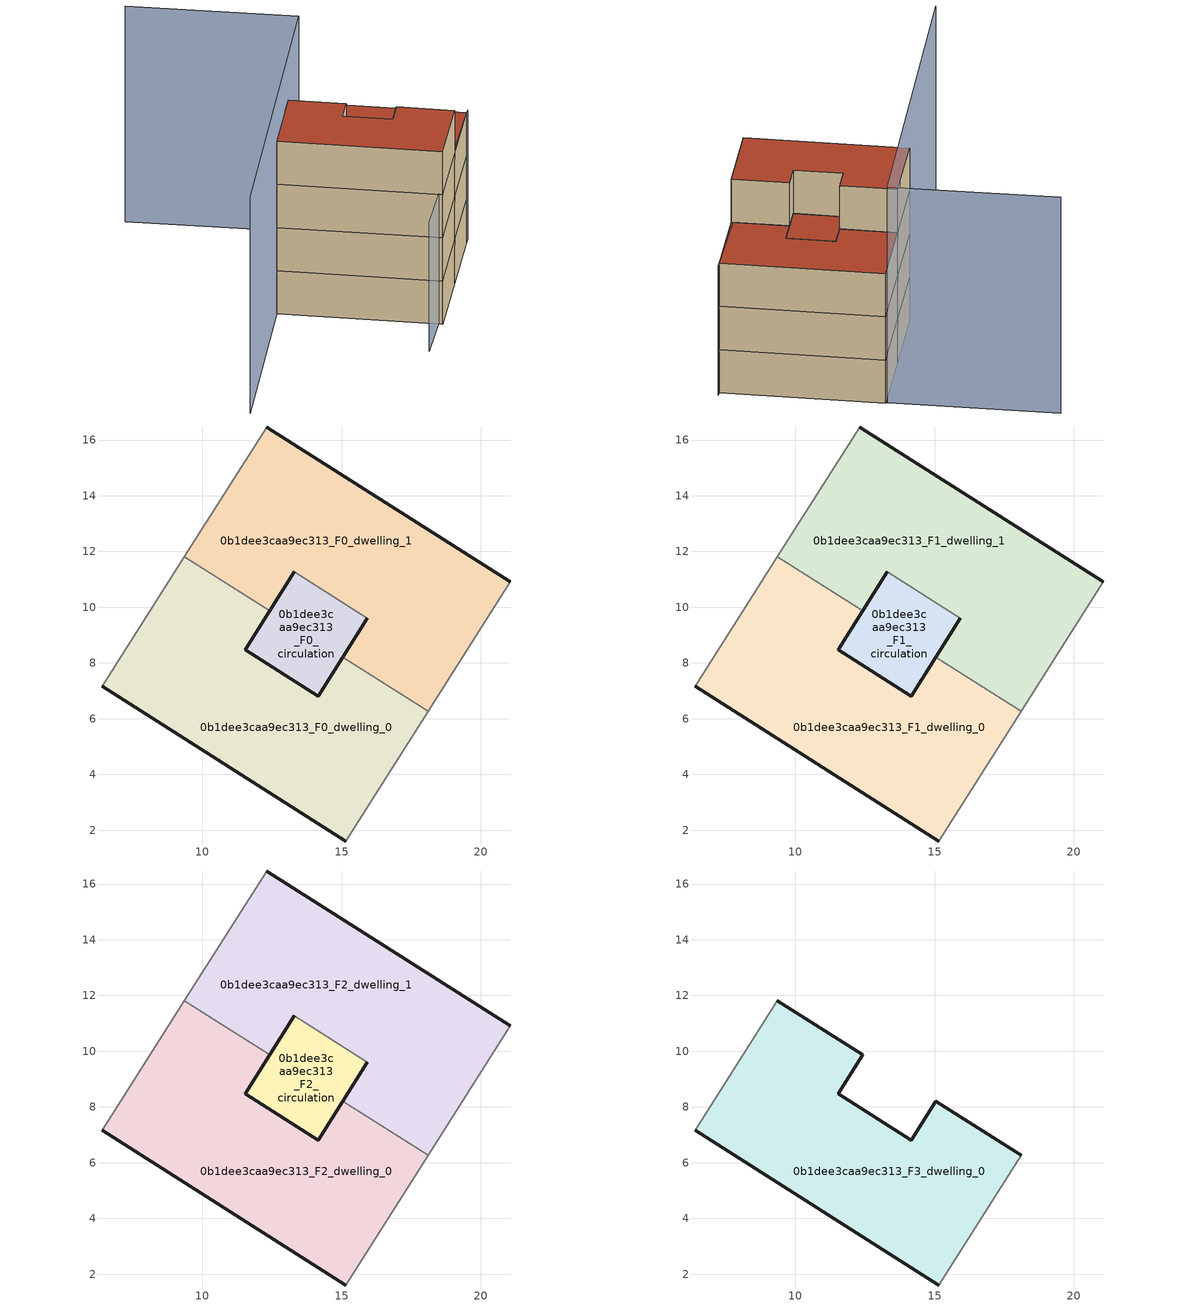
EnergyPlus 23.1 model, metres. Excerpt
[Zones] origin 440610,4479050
0b1dee3caa9ec313_F0_dwelling_0
 floor ground (EU_floor_Construction): 15.05,8.21 18.11,6.26 15.16,1.61 6.41,7.16 9.36,11.81 12.42,9.87 11.54,8.47 14.16,6.81 z0
 wall outside (EU_wall_Construction): 15.05,8.21 14.16,6.81 11.54,8.47 12.42,9.87 / 6.41,7.16 15.16,1.61 z0:3
 wall adiabatic (EU_wall_Construction): 15.16,1.61 18.11,6.26 / 9.36,11.81 6.41,7.16 z0:3
 wall to 0b1dee3caa9ec313_F0_dwelling_1 (EU_wall_Construction): 18.11,6.26 15.05,8.21 / 12.42,9.87 9.36,11.81 z0:3
0b1dee3caa9ec313_F0_dwelling_1
 floor ground (EU_floor_Construction): 21.06,10.92 18.11,6.26 15.05,8.21 15.93,9.6 13.31,11.27 12.42,9.87 9.36,11.81 12.31,16.47 z0
 wall outside (EU_wall_Construction): 21.06,10.92 12.31,16.47 / 12.42,9.87 13.31,11.27 / 15.93,9.6 15.05,8.21 z0:3
 wall adiabatic (EU_wall_Construction): 12.31,16.47 9.36,11.81 / 18.11,6.26 21.06,10.92 z0:3
 wall to 0b1dee3caa9ec313_F0_circulation (EU_wall_Construction): 13.31,11.27 15.93,9.6 z0:3
0b1dee3caa9ec313_F0_circulation
 floor ground (EU_floor_Construction): 15.93,9.6 14.16,6.81 11.54,8.47 13.31,11.27 z0
 wall outside (EU_wall_Construction): 13.31,11.27 11.54,8.47 14.16,6.81 15.93,9.6 z0:3
0b1dee3caa9ec313_F1_dwelling_0
 floor to 0b1dee3caa9ec313_F0_dwelling_0 (EU_floor_Construction): 15.05,8.21 18.11,6.26 15.16,1.61 6.41,7.16 9.36,11.81 12.42,9.87 11.54,8.47 14.16,6.81 z3
 wall outside (EU_wall_Construction): 15.05,8.21 14.16,6.81 11.54,8.47 12.42,9.87 / 6.41,7.16 15.16,1.61 z3:6
 wall adiabatic (EU_wall_Construction): 15.16,1.61 18.11,6.26 / 9.36,11.81 6.41,7.16 z3:6
 wall to 0b1dee3caa9ec313_F1_dwelling_1 (EU_wall_Construction): 18.11,6.26 15.05,8.21 / 12.42,9.87 9.36,11.81 z3:6
0b1dee3caa9ec313_F1_dwelling_1
 floor to 0b1dee3caa9ec313_F0_dwelling_1 (EU_floor_Construction): 21.06,10.92 18.11,6.26 15.05,8.21 15.93,9.6 13.31,11.27 12.42,9.87 9.36,11.81 12.31,16.47 z3
 wall outside (EU_wall_Construction): 21.06,10.92 12.31,16.47 / 12.42,9.87 13.31,11.27 / 15.93,9.6 15.05,8.21 z3:6
 wall adiabatic (EU_wall_Construction): 12.31,16.47 9.36,11.81 / 18.11,6.26 21.06,10.92 z3:6
 wall to 0b1dee3caa9ec313_F1_circulation (EU_wall_Construction): 13.31,11.27 15.93,9.6 z3:6
0b1dee3caa9ec313_F1_circulation
 floor to 0b1dee3caa9ec313_F0_circulation (EU_floor_Construction): 15.93,9.6 14.16,6.81 11.54,8.47 13.31,11.27 z3
 wall outside (EU_wall_Construction): 13.31,11.27 11.54,8.47 14.16,6.81 15.93,9.6 z3:6
0b1dee3caa9ec313_F2_dwelling_0
 floor to 0b1dee3caa9ec313_F1_dwelling_0 (EU_floor_Construction): 15.05,8.21 18.11,6.26 15.16,1.61 6.41,7.16 9.36,11.81 12.42,9.87 11.54,8.47 14.16,6.81 z6
 wall outside (EU_wall_Construction): 15.05,8.21 14.16,6.81 11.54,8.47 12.42,9.87 / 6.41,7.16 15.16,1.61 z6:9
 wall adiabatic (EU_wall_Construction): 15.16,1.61 18.11,6.26 / 9.36,11.81 6.41,7.16 z6:9
 wall to 0b1dee3caa9ec313_F2_dwelling_1 (EU_wall_Construction): 18.11,6.26 15.05,8.21 / 12.42,9.87 9.36,11.81 z6:9
0b1dee3caa9ec313_F2_dwelling_1
 floor to 0b1dee3caa9ec313_F1_dwelling_1 (EU_floor_Construction): 21.06,10.92 18.11,6.26 15.05,8.21 15.93,9.6 13.31,11.27 12.42,9.87 9.36,11.81 12.31,16.47 z6
 wall outside (EU_wall_Construction): 21.06,10.92 12.31,16.47 / 12.42,9.87 13.31,11.27 / 15.93,9.6 15.05,8.21 z6:9
 wall adiabatic (EU_wall_Construction): 12.31,16.47 9.36,11.81 / 18.11,6.26 21.06,10.92 z6:9
 wall to 0b1dee3caa9ec313_F2_circulation (EU_wall_Construction): 13.31,11.27 15.93,9.6 z6:9
 roof outside (EU_roof_Construction): 18.11,6.26 21.06,10.92 12.31,16.47 9.36,11.81 12.42,9.87 13.31,11.27 15.93,9.6 15.05,8.21 z9
0b1dee3caa9ec313_F2_circulation
 floor to 0b1dee3caa9ec313_F1_circulation (EU_floor_Construction): 15.93,9.6 14.16,6.81 11.54,8.47 13.31,11.27 z6
 wall outside (EU_wall_Construction): 13.31,11.27 11.54,8.47 14.16,6.81 15.93,9.6 z6:9
 roof outside (EU_roof_Construction): 14.16,6.81 15.93,9.6 13.31,11.27 11.54,8.47 z9
0b1dee3caa9ec313_F3_dwelling_0
 floor to 0b1dee3caa9ec313_F2_dwelling_0 (EU_floor_Construction): 15.05,8.21 18.11,6.26 15.16,1.61 6.41,7.16 9.36,11.81 12.42,9.87 11.54,8.47 14.16,6.81 z9
 wall outside (EU_wall_Construction): 18.11,6.26 15.05,8.21 14.16,6.81 11.54,8.47 12.42,9.87 9.36,11.81 / 6.41,7.16 15.16,1.61 z9:12
 wall adiabatic (EU_wall_Construction): 15.16,1.61 18.11,6.26 / 9.36,11.81 6.41,7.16 z9:12
 roof outside (EU_roof_Construction): 15.16,1.61 18.11,6.26 15.05,8.21 14.16,6.81 11.54,8.47 12.42,9.87 9.36,11.81 6.41,7.16 z12
shading: 12.92,-1.29 21.26,11.2 z0:9; 3.06,22.16 12.23,16.47 / 12.23,16.47 -0.56,-4.14 z0:15
[Building]
EU S2 Campaign: North Axis=0; Terrain=City; Solar Distribution=FullExterior
[Site:Location]
Madrid: Latitude=40.5; Longitude=-3.5; Time Zone=1; Elevation=609
[SizingPeriod:WeatherFileDays]
AnnualSizingPeriod: Begin Month=1; Begin Day of Month=1; End Month=12; End Day of Month=31; Day of Week for Start Day=Monday; Use Weather File Daylight Saving Period=No; Use Weather File Rain and Snow Indicators=No
[MATERIAL]
EU_InternalMass_Material: Roughness=MediumRough; Thickness=0.1; Conductivity=1; Density=1800; Specific Heat=900; Thermal Absorptance=0.9; Solar Absorptance=0.7; Visible Absorptance=0.7
[MATERIAL:NOMASS] Roughness=MediumRough; Thermal Absorptance=0.9; Solar Absorptance=0.7; Visible Absorptance=0.7
Name | Thermal Resistance
EU_wall_NoMass | 1.60022
EU_roof_NoMass | 1.57597
EU_floor_NoMass | 0.470652
[CONSTRUCTION]
EU_wall_Construction: EU_wall_NoMass
EU_roof_Construction: EU_roof_NoMass
EU_floor_Construction: EU_floor_NoMass
EU_InternalMass_Construction: EU_InternalMass_Material
[ZONE] Type=1; Multiplier=1; Ceiling Height=autocalculate; Floor Area=autocalculate; Part of Total Floor Area=Yes
Name | Volume
0b1dee3caa9ec313_F0_dwelling_0; 0b1dee3caa9ec313_F1_dwelling_0; 0b1dee3caa9ec313_F2_dwelling_0; 0b1dee3caa9ec313_F3_dwelling_0 | 155.932
0b1dee3caa9ec313_F0_dwelling_1; 0b1dee3caa9ec313_F1_dwelling_1; 0b1dee3caa9ec313_F2_dwelling_1 | 155.931
0b1dee3caa9ec313_F0_circulation; 0b1dee3caa9ec313_F1_circulation; 0b1dee3caa9ec313_F2_circulation | 30.8434
[INTERNALMASS] Construction=EU_InternalMass_Construction
Name | Zone or ZoneList | Surface Area
0b1dee3caa9ec313_F0_dwelling_0_EU_InternalMass | 0b1dee3caa9ec313_F0_dwelling_0 | 51.977
0b1dee3caa9ec313_F0_dwelling_1_EU_InternalMass | 0b1dee3caa9ec313_F0_dwelling_1 | 51.977
0b1dee3caa9ec313_F1_dwelling_0_EU_InternalMass | 0b1dee3caa9ec313_F1_dwelling_0 | 51.977
0b1dee3caa9ec313_F1_dwelling_1_EU_InternalMass | 0b1dee3caa9ec313_F1_dwelling_1 | 51.977
0b1dee3caa9ec313_F2_dwelling_0_EU_InternalMass | 0b1dee3caa9ec313_F2_dwelling_0 | 51.977
0b1dee3caa9ec313_F2_dwelling_1_EU_InternalMass | 0b1dee3caa9ec313_F2_dwelling_1 | 51.977
0b1dee3caa9ec313_F3_dwelling_0_EU_InternalMass | 0b1dee3caa9ec313_F3_dwelling_0 | 114.25
[OTHEREQUIPMENT] Fuel Type=Electricity; Design Level Calculation Method=Watts/Area; Power per Zone Floor Area=1; Fraction Latent=0; Fraction Radiant=0; Fraction Lost=0; Carbon Dioxide Generation Rate=0; EndUse Subcategory=EU_Step8_InternalGains
Name | Zone or ZoneList or Space or SpaceList | Schedule
EU_Step8_InternalGain_0b1dee3caa9ec313_F0_dwelling_0_f000 | 0b1dee3caa9ec313_F0_dwelling_0 | EU_Step8_GainSchedule_0b1dee3caa9ec313_F0_dwelling_0_f000
EU_Step8_InternalGain_0b1dee3caa9ec313_F0_dwelling_1_f000 | 0b1dee3caa9ec313_F0_dwelling_1 | EU_Step8_GainSchedule_0b1dee3caa9ec313_F0_dwelling_1_f000
EU_Step8_InternalGain_0b1dee3caa9ec313_F1_dwelling_0_f000 | 0b1dee3caa9ec313_F1_dwelling_0 | EU_Step8_GainSchedule_0b1dee3caa9ec313_F1_dwelling_0_f000
EU_Step8_InternalGain_0b1dee3caa9ec313_F1_dwelling_1_f000 | 0b1dee3caa9ec313_F1_dwelling_1 | EU_Step8_GainSchedule_0b1dee3caa9ec313_F1_dwelling_1_f000
EU_Step8_InternalGain_0b1dee3caa9ec313_F2_dwelling_0_f000 | 0b1dee3caa9ec313_F2_dwelling_0 | EU_Step8_GainSchedule_0b1dee3caa9ec313_F2_dwelling_0_f000
EU_Step8_InternalGain_0b1dee3caa9ec313_F2_dwelling_1_f000 | 0b1dee3caa9ec313_F2_dwelling_1 | EU_Step8_GainSchedule_0b1dee3caa9ec313_F2_dwelling_1_f000
EU_Step8_InternalGain_0b1dee3caa9ec313_F3_dwelling_0_f000 | 0b1dee3caa9ec313_F3_dwelling_0 | EU_Step8_GainSchedule_0b1dee3caa9ec313_F3_dwelling_0_f000
[ZONEINFILTRATION:DESIGNFLOWRATE] Schedule=EU_AlwaysOn; Design Flow Rate Calculation Method=Flow/Area; Flow Rate per Floor Area=0.0005; Constant Term Coefficient=1; Temperature Term Coefficient=0; Velocity Term Coefficient=0; Velocity Squared Term Coefficient=0
Name | Zone or ZoneList or Space or SpaceList
EU_Circulation_Infiltration_0b1dee3caa9ec313_F0_circulation | 0b1dee3caa9ec313_F0_circulation
EU_Circulation_Infiltration_0b1dee3caa9ec313_F1_circulation | 0b1dee3caa9ec313_F1_circulation
EU_Circulation_Infiltration_0b1dee3caa9ec313_F2_circulation | 0b1dee3caa9ec313_F2_circulation
[ZONEVENTILATION:DESIGNFLOWRATE] Schedule=EU_AlwaysOn; Design Flow Rate Calculation Method=AirChanges/Hour; Air Changes per Hour=0.480704; Ventilation Type=Natural; Fan Pressure Rise=0; Fan Total Efficiency=1; Constant Term Coefficient=1; Temperature Term Coefficient=0; Velocity Term Coefficient=0; Velocity Squared Term Coefficient=0; Minimum Indoor Temperature=-100; Maximum Indoor Temperature=100; Delta Temperature=-100; Minimum Outdoor Temperature=-100; Maximum Outdoor Temperature=100; Maximum Wind Speed=40
Name | Zone or ZoneList or Space or SpaceList
EU_ConstantAir_0b1dee3caa9ec313_F0_dwelling_0 | 0b1dee3caa9ec313_F0_dwelling_0
EU_ConstantAir_0b1dee3caa9ec313_F0_dwelling_1 | 0b1dee3caa9ec313_F0_dwelling_1
EU_ConstantAir_0b1dee3caa9ec313_F1_dwelling_0 | 0b1dee3caa9ec313_F1_dwelling_0
EU_ConstantAir_0b1dee3caa9ec313_F1_dwelling_1 | 0b1dee3caa9ec313_F1_dwelling_1
EU_ConstantAir_0b1dee3caa9ec313_F2_dwelling_0 | 0b1dee3caa9ec313_F2_dwelling_0
EU_ConstantAir_0b1dee3caa9ec313_F2_dwelling_1 | 0b1dee3caa9ec313_F2_dwelling_1
EU_ConstantAir_0b1dee3caa9ec313_F3_dwelling_0 | 0b1dee3caa9ec313_F3_dwelling_0
[HVACTEMPLATE:THERMOSTAT] Constant Heating Setpoint=20; Constant Cooling Setpoint=50
EU_HeatOnly_0b1dee3caa9ec313_F0_dwelling_0; EU_HeatOnly_0b1dee3caa9ec313_F0_dwelling_1; EU_HeatOnly_0b1dee3caa9ec313_F1_dwelling_0; EU_HeatOnly_0b1dee3caa9ec313_F1_dwelling_1; EU_HeatOnly_0b1dee3caa9ec313_F2_dwelling_0; EU_HeatOnly_0b1dee3caa9ec313_F2_dwelling_1; EU_HeatOnly_0b1dee3caa9ec313_F3_dwelling_0
[HVACTEMPLATE:ZONE:IDEALLOADSAIRSYSTEM] System Availability Schedule=EU_AlwaysOn; Maximum Heating Supply Air Temperature=50; Minimum Cooling Supply Air Temperature=13; Maximum Heating Supply Air Humidity Ratio=0.0156; Minimum Cooling Supply Air Humidity Ratio=0.0077; Heating Limit=NoLimit; Cooling Limit=NoLimit; Heating Availability Schedule=EU_AlwaysOn; Cooling Availability Schedule=EU_CoolingOff; Dehumidification Control Type=ConstantSensibleHeatRatio; Cooling Sensible Heat Ratio=0.7; Dehumidification Setpoint=60; Humidification Control Type=None; Humidification Setpoint=30; Outdoor Air Method=None; Outdoor Air Flow Rate per Person=0.00944; Outdoor Air Flow Rate per Zone Floor Area=0; Outdoor Air Flow Rate per Zone=0; Demand Controlled Ventilation Type=None; Outdoor Air Economizer Type=NoEconomizer; Heat Recovery Type=None; Sensible Heat Recovery Effectiveness=0.7; Latent Heat Recovery Effectiveness=0.65
Name | Template Thermostat
0b1dee3caa9ec313_F0_dwelling_0 | EU_HeatOnly_0b1dee3caa9ec313_F0_dwelling_0
0b1dee3caa9ec313_F0_dwelling_1 | EU_HeatOnly_0b1dee3caa9ec313_F0_dwelling_1
0b1dee3caa9ec313_F1_dwelling_0 | EU_HeatOnly_0b1dee3caa9ec313_F1_dwelling_0
0b1dee3caa9ec313_F1_dwelling_1 | EU_HeatOnly_0b1dee3caa9ec313_F1_dwelling_1
0b1dee3caa9ec313_F2_dwelling_0 | EU_HeatOnly_0b1dee3caa9ec313_F2_dwelling_0
0b1dee3caa9ec313_F2_dwelling_1 | EU_HeatOnly_0b1dee3caa9ec313_F2_dwelling_1
0b1dee3caa9ec313_F3_dwelling_0 | EU_HeatOnly_0b1dee3caa9ec313_F3_dwelling_0
[SIZING:ZONE] Zone Cooling Design Supply Air Temperature Input Method=SupplyAirTemperature; Zone Cooling Design Supply Air Temperature=13; Zone Heating Design Supply Air Temperature Input Method=SupplyAirTemperature; Zone Heating Design Supply Air Temperature=50; Zone Cooling Design Supply Air Humidity Ratio=0.008; Zone Heating Design Supply Air Humidity Ratio=0.008; Cooling Design Air Flow Method=DesignDay; Cooling Design Air Flow Rate=0; Cooling Minimum Air Flow per Zone Floor Area=0.000762; Cooling Minimum Air Flow=0; Cooling Minimum Air Flow Fraction=0.2; Heating Design Air Flow Method=DesignDay; Heating Design Air Flow Rate=0; Heating Maximum Air Flow per Zone Floor Area=0.002032; Heating Maximum Air Flow=0.141576; Heating Maximum Air Flow Fraction=0.3; Account for Dedicated Outdoor Air System=No; Dedicated Outdoor Air System Control Strategy=NeutralSupplyAir; Dedicated Outdoor Air Low Setpoint Temperature for Design=autosize; Dedicated Outdoor Air High Setpoint Temperature for Design=autosize; Zone Load Sizing Method=Sensible Load Only No Latent Load; Zone Latent Cooling Design Supply Air Humidity Ratio Input Method=HumidityRatioDifference; Zone Cooling Design Supply Air Humidity Ratio Difference=0.005; Zone Latent Heating Design Supply Air Humidity Ratio Input Method=HumidityRatioDifference; Zone Humidification Design Supply Air Humidity Ratio Difference=0.005
0b1dee3caa9ec313_F0_dwelling_0; 0b1dee3caa9ec313_F0_dwelling_1; 0b1dee3caa9ec313_F1_dwelling_0; 0b1dee3caa9ec313_F1_dwelling_1; 0b1dee3caa9ec313_F2_dwelling_0; 0b1dee3caa9ec313_F2_dwelling_1; 0b1dee3caa9ec313_F3_dwelling_0
[SCHEDULE:CONSTANT]
Name | Hourly Value
EU_AlwaysOn | 1
EU_CoolingOff | 0
[SCHEDULE:FILE] Column Number=1; Rows to Skip at Top=0; Number of Hours of Data=8760; Column Separator=Comma; Interpolate to Timestep=No; Minutes per Item=60; Adjust Schedule for Daylight Savings=Yes
Name | File
EU_Step8_GainSchedule_0b1dee3caa9ec313_F0_dwelling_0_f000 | ../../schedules/0b1dee3caa9ec313/0b1dee3caa9ec313_F0_dwelling_0_f000_gain.csv
EU_Step8_GainSchedule_0b1dee3caa9ec313_F0_dwelling_1_f000 | ../../schedules/0b1dee3caa9ec313/0b1dee3caa9ec313_F0_dwelling_1_f000_gain.csv
EU_Step8_GainSchedule_0b1dee3caa9ec313_F1_dwelling_0_f000 | ../../schedules/0b1dee3caa9ec313/0b1dee3caa9ec313_F1_dwelling_0_f000_gain.csv
EU_Step8_GainSchedule_0b1dee3caa9ec313_F1_dwelling_1_f000 | ../../schedules/0b1dee3caa9ec313/0b1dee3caa9ec313_F1_dwelling_1_f000_gain.csv
EU_Step8_GainSchedule_0b1dee3caa9ec313_F2_dwelling_0_f000 | ../../schedules/0b1dee3caa9ec313/0b1dee3caa9ec313_F2_dwelling_0_f000_gain.csv
EU_Step8_GainSchedule_0b1dee3caa9ec313_F2_dwelling_1_f000 | ../../schedules/0b1dee3caa9ec313/0b1dee3caa9ec313_F2_dwelling_1_f000_gain.csv
EU_Step8_GainSchedule_0b1dee3caa9ec313_F3_dwelling_0_f000 | ../../schedules/0b1dee3caa9ec313/0b1dee3caa9ec313_F3_dwelling_0_f000_gain.csv
